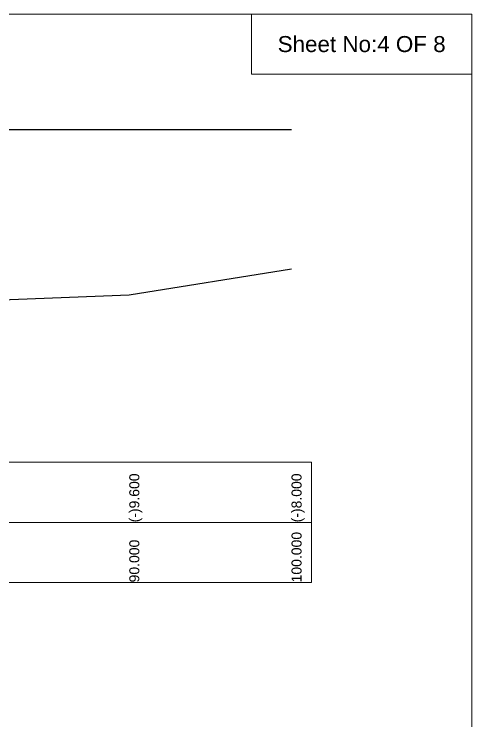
# Model space of a CAD drawing. Header units: inches. Extents: x 89000 to 215000, y -7071 to 0.
# Drawn here: x 152715 to 155000, y -3536 to 0 of the extents above; entities that cross this region are included whole.
import ezdxf

# ---------------------------------------------------------------- set-up
doc = ezdxf.new("R2010")
doc.units = ezdxf.units.IN
doc.header["$LTSCALE"] = 7
doc.header["$MEASUREMENT"] = 0
for name, color, linetype, lineweight in [('Cross section Data Border', 7, 'Continuous', 9), ('Existing_Bed_Level for Xsection', 7, 'Continuous', 25), ('Long Section Labels', 7, 'Continuous', 9)]:
    doc.layers.add(name, color=color, linetype=linetype, lineweight=lineweight)
doc.styles.get("Standard").update_dxf_attribs({"font": 'arial.ttf'})

msp = doc.modelspace()

# ---------------------------------------------------------------- linework, layer by layer
at = {"layer": 'Cross section Data Border'}
for points in [[(145000, 0), (155000, 0), (155000, -7071), (145000, -7071)], [(153900, 0), (155000, 0), (155000, -300), (153900, -300)], [(145100, -2239), (154200, -2239), (154200, -2839), (145100, -2839)], [(145100, -2239), (154200, -2239), (154200, -2839), (145100, -2839)]]:
    msp.add_lwpolyline(points, close=True, dxfattribs=at)
msp.add_lwpolyline([(145100, -2539), (154200, -2539)], dxfattribs=at)
msp.add_lwpolyline([(145100, -2539), (154200, -2539)], dxfattribs=at)
at = {"layer": 'Existing_Bed_Level for Xsection'}
for points in [[(146000, -423.93), (146162, -326.73), (146218.7, -320.25), (146388.8, -344.55), (146526.5, -353.46), (146729, -548.67), (146891, -632.1), (147134, -696.9), (147377, -802.2), (147620, -956.1), (147863, -1077.6), (148268, -1199.1), (148835, -1361.1), (149645, -1839), (150455, -1798.5), (150860, -1798.5), (151670, -1636.5), (152480, -1434), (153290, -1401.6), (154100, -1272)], [(146000, -423.93), (146162, -326.73), (146218.7, -320.25), (146388.8, -344.55), (146526.5, -353.46), (146729, -548.67), (146891, -632.1), (147134, -696.9), (147377, -802.2), (147620, -956.1), (147863, -1077.6), (148268, -1199.1), (148835, -1361.1), (149645, -1839), (150455, -1798.5), (150860, -1798.5), (151670, -1636.5), (152480, -1434), (153290, -1401.6), (154100, -1272)], [(146000, -577.02), (154100, -577.02)], [(146000, -577.02), (154100, -577.02)]]:
    msp.add_lwpolyline(points, dxfattribs=at)

# ---------------------------------------------------------------- texts
at = {"layer": 'Cross section Data Border', "insert": (154450, -150), "char_height": 80, "attachment_point": 5}
msp.add_mtext('Sheet No:4 OF 8', dxfattribs=at)
at = {"layer": 'Long Section Labels', "char_height": 50, "attachment_point": 1, "rotation": 90}
for s, insert in [('(-)9.600', (153290, -2539)), ('(-)9.600', (153290, -2539)), ('(-)8.000', (154100, -2539)), ('(-)8.000', (154100, -2539)), ('100.000', (154100, -2839)), ('100.000', (154100, -2839)), ('90.000', (153290, -2839)), ('90.000', (153290, -2839))]:
    msp.add_mtext(s, dxfattribs=dict(at, insert=insert))

doc.saveas('drawing.dxf')
